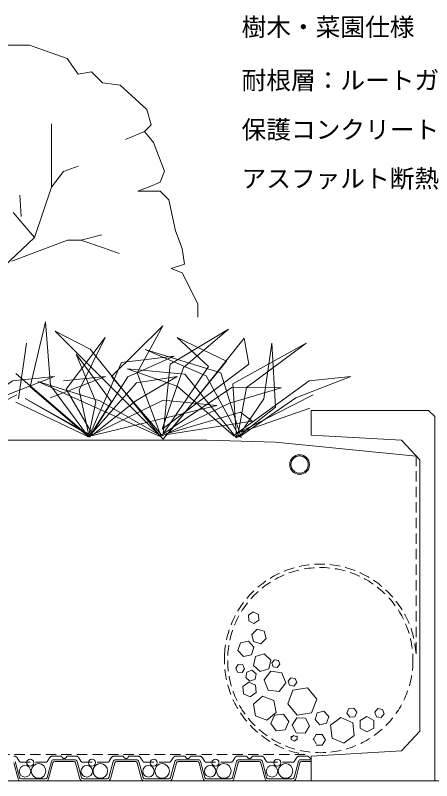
# Model space of a CAD drawing. Units: millimetres, scale not verified. Extents: x -1485 to 1485, y -1050 to 1050.
# Drawn here: x -456 to -119, y -248 to 372 of the extents above; entities that cross this region are included whole.
import ezdxf
from ezdxf.enums import TextEntityAlignment as Align

# ---------------------------------------------------------------- set-up
doc = ezdxf.new("R2010")
doc.units = ezdxf.units.MM
doc.header["$LTSCALE"] = 7
doc.linetypes.add('DASHED1', pattern=[1.8, 1.2, -0.6])
for name, color, linetype, lineweight in [('0-0_TLC', 4, 'Continuous', 18), ('0-4_KUTAI', 1, 'Continuous', 18), ('0-9_buhin', 1, 'Continuous', 18), ('0-A_FD-L', 8, 'Continuous', 18), ('0-B__1-C_', 7, 'Continuous', 9), ('0-C_GREEN', 4, 'Continuous', 18)]:
    doc.layers.add(name, color=color, linetype=linetype, lineweight=lineweight)
doc.layers.add('0-D_MOJI', color=7, linetype='Continuous')
doc.styles.add('ＭＳ ゴシック', font='')
doc.styles.get('ＭＳ ゴシック').set_extended_font_data('MS Gothic')

msp = doc.modelspace()

# ---------------------------------------------------------------- linework, layer by layer
at = {"layer": '0-0_TLC'}
for p, q in [((-121.665, 51.824), (-216.666, 51.824)), ((-216.666, 51.824), (-216.666, 31.824)), ((-121.665, 51.824), (-116.666, 46.825)), ((-143.642, 27.676), (-216.666, 31.825)), ((-128.666, 11.824), (-143.642, 27.676)), ((-128.666, 11.824), (-128.666, -208.176)), ((-128.666, -208.176), (-143.642, -224.027)), ((-143.642, -224.027), (-216.666, -228.176)), ((-216.666, -228.176), (-216.666, -248.176))]:
    msp.add_line(p, q, dxfattribs=at)
msp.add_lwpolyline([(-216.666, -248.176), (-116.666, -248.176), (-116.666, 46.825)], dxfattribs=at)
at = {"layer": '0-4_KUTAI'}
msp.add_lwpolyline([(-853.238, 27.624), (-301.3, 27.624), (-245.546, 26.075), (-131.841, 14.705)], dxfattribs=at)
at = {"layer": '0-9_buhin'}
for radius in [8, 7]:
    msp.add_circle((-226.13, 7.97), radius, dxfattribs=at)
at = {"layer": '0-A_FD-L', "color": 3, "linetype": 'DASHED1'}
for p, q in [((-131.841, 15.184), (-131.841, -145.394)), ((-221.663, -226.976), (-853.238, -226.976))]:
    msp.add_line(p, q, dxfattribs=at)
at = {"layer": '0-A_FD-L', "linetype": 'DASHED1'}
for p, q in [((-419.495, -228.176), (-425.968, -228.176)), ((-407.365, -228.176), (-413.838, -228.176)), ((-369.495, -228.176), (-375.968, -228.176)), ((-357.365, -228.176), (-363.838, -228.176)), ((-319.495, -228.176), (-325.968, -228.176)), ((-307.365, -228.176), (-313.838, -228.176)), ((-269.495, -228.176), (-275.968, -228.176)), ((-257.365, -228.176), (-263.838, -228.176)), ((-219.495, -228.176), (-225.968, -228.176)), ((-453.103, -232.448), (-454.792, -229.633)), ((-431.515, -233.176), (-451.817, -233.176)), ((-428.54, -229.633), (-430.229, -232.448)), ((-403.103, -232.448), (-404.792, -229.633)), ((-381.515, -233.176), (-401.817, -233.176)), ((-378.54, -229.633), (-380.229, -232.448)), ((-353.103, -232.448), (-354.792, -229.633)), ((-331.515, -233.176), (-351.817, -233.176)), ((-328.54, -229.633), (-330.229, -232.448)), ((-303.103, -232.448), (-304.792, -229.633)), ((-281.515, -233.176), (-301.817, -233.176)), ((-278.54, -229.633), (-280.229, -232.448)), ((-253.103, -232.448), (-254.792, -229.633)), ((-231.515, -233.176), (-251.817, -233.176)), ((-228.54, -229.633), (-230.229, -232.448))]:
    msp.add_line(p, q, dxfattribs=at)
at = {"layer": '0-A_FD-L'}
for p, q in [((-454.061, -246.694), (-457.519, -233.788)), ((-452.811, -245.564), (-456.269, -232.658)), ((-427.063, -232.658), (-430.521, -245.564)), ((-425.813, -233.788), (-429.271, -246.694)), ((-404.061, -246.694), (-407.519, -233.788)), ((-402.811, -245.564), (-406.269, -232.658)), ((-377.063, -232.658), (-380.521, -245.564)), ((-375.813, -233.788), (-379.271, -246.694)), ((-354.061, -246.694), (-357.519, -233.788)), ((-352.811, -245.564), (-356.269, -232.658)), ((-327.063, -232.658), (-330.521, -245.564)), ((-325.813, -233.788), (-329.271, -246.694)), ((-304.061, -246.694), (-307.519, -233.788)), ((-302.811, -245.564), (-306.269, -232.658)), ((-277.063, -232.658), (-280.521, -245.564)), ((-275.813, -233.788), (-279.271, -246.694)), ((-254.061, -246.694), (-257.519, -233.788)), ((-252.811, -245.564), (-256.269, -232.658)), ((-227.063, -232.658), (-230.521, -245.564)), ((-225.813, -233.788), (-229.271, -246.694)), ((-216.666, -231.176), (-225.132, -231.176)), ((-216.666, -232.676), (-224.364, -232.676)), ((-431.97, -246.676), (-451.362, -246.676)), ((-381.97, -246.676), (-401.362, -246.676)), ((-331.97, -246.676), (-351.362, -246.676)), ((-281.97, -246.676), (-301.362, -246.676)), ((-231.97, -246.676), (-251.362, -246.676)), ((-431.203, -248.176), (-452.129, -248.176)), ((-381.203, -248.176), (-402.129, -248.176)), ((-331.203, -248.176), (-352.129, -248.176)), ((-281.203, -248.176), (-302.129, -248.176)), ((-231.203, -248.176), (-252.129, -248.176))]:
    msp.add_line(p, q, dxfattribs=at)
at = {"layer": '0-A_FD-L', "color": 6}
msp.add_line((563.155, -248.176), (-853.238, -248.176), dxfattribs=at)
at = {"layer": '0-A_FD-L'}
for points in [[(-408.201, -231.176), (-416.666, -231.176), (-425.132, -231.176)], [(-408.968, -232.676), (-416.666, -232.676), (-424.364, -232.676)], [(-358.201, -231.176), (-366.666, -231.176), (-375.132, -231.176)], [(-358.968, -232.676), (-366.666, -232.676), (-374.364, -232.676)], [(-308.201, -231.176), (-316.666, -231.176), (-325.132, -231.176)], [(-308.968, -232.676), (-316.666, -232.676), (-324.364, -232.676)], [(-258.201, -231.176), (-266.666, -231.176), (-275.132, -231.176)], [(-258.968, -232.676), (-266.666, -232.676), (-274.364, -232.676)]]:
    msp.add_lwpolyline(points, dxfattribs=at)
at = {"layer": '0-A_FD-L', "color": 3, "linetype": 'DASHED1'}
msp.add_circle((-209.335, -150.476), 75, dxfattribs=at)
at = {"layer": '0-A_FD-L'}
for centre, radius in [((-444.218, -233.573), 2.82), ((-437.45, -240.277), 5.923), ((-394.218, -233.573), 2.82), ((-387.45, -240.277), 5.923), ((-344.218, -233.573), 2.82), ((-337.45, -240.277), 5.923), ((-294.218, -233.573), 2.82), ((-287.45, -240.277), 5.923), ((-244.218, -233.573), 2.82), ((-237.45, -240.277), 5.923), ((-448.449, -240.559), 4.654), ((-398.449, -240.559), 4.654), ((-348.449, -240.559), 4.654), ((-298.449, -240.559), 4.654), ((-248.449, -240.559), 4.654)]:
    msp.add_circle(centre, radius, dxfattribs=at)
at = {"layer": '0-A_FD-L', "color": 3, "linetype": 'DASHED1'}
for centre, radius, start, end in [((-209.335, -150.348), 77.653, 3.65779, 176.40304), ((-209.233, -150.228), 77.748, 176.49589, 260.80029)]:
    msp.add_arc(centre, radius, start, end, dxfattribs=at)
at = {"layer": '0-A_FD-L', "linetype": 'DASHED1'}
for centre, radius, start, end in [((-457.365, -231.176), 3, 30.96376, 90), ((-425.968, -231.176), 3, 90, 149.03624), ((-419.495, -229.176), 1, 19.47122, 90), ((-416.666, -228.176), 2, 199.47122, 270), ((-416.666, -228.176), 2, 270, 340.52878), ((-413.838, -229.176), 1, 90, 160.52878), ((-407.365, -231.176), 3, 30.96376, 90), ((-375.968, -231.176), 3, 90, 149.03624), ((-369.495, -229.176), 1, 19.47122, 90), ((-366.666, -228.176), 2, 199.47122, 270), ((-366.666, -228.176), 2, 270, 340.52878), ((-363.838, -229.176), 1, 90, 160.52878), ((-357.365, -231.176), 3, 30.96376, 90), ((-325.968, -231.176), 3, 90, 149.03624), ((-319.495, -229.176), 1, 19.47122, 90), ((-316.666, -228.176), 2, 199.47122, 270), ((-316.666, -228.176), 2, 270, 340.52878), ((-313.838, -229.176), 1, 90, 160.52878), ((-307.365, -231.176), 3, 30.96376, 90), ((-275.968, -231.176), 3, 90, 149.03624), ((-269.495, -229.176), 1, 19.47122, 90), ((-266.666, -228.176), 2, 199.47122, 270), ((-266.666, -228.176), 2, 270, 340.52878), ((-263.838, -229.176), 1, 90, 160.52878), ((-257.365, -231.176), 3, 30.96376, 90), ((-225.968, -231.176), 3, 90, 149.03624), ((-219.495, -229.176), 1, 19.47122, 90), ((-216.666, -228.176), 2, 199.47122, 270), ((-451.817, -231.676), 1.5, 210.96376, 270), ((-431.515, -231.676), 1.5, 270, 329.03624), ((-401.817, -231.676), 1.5, 210.96376, 270), ((-381.515, -231.676), 1.5, 270, 329.03624), ((-351.817, -231.676), 1.5, 210.96376, 270), ((-331.515, -231.676), 1.5, 270, 329.03624), ((-301.817, -231.676), 1.5, 210.96376, 270), ((-281.515, -231.676), 1.5, 270, 329.03624), ((-251.817, -231.676), 1.5, 210.96376, 270), ((-231.515, -231.676), 1.5, 270, 329.03624)]:
    msp.add_arc(centre, radius, start, end, dxfattribs=at)
at = {"layer": '0-A_FD-L'}
for centre, radius, start, end in [((-425.132, -233.176), 2, 90, 165), ((-424.364, -234.176), 1.5, 90, 165), ((-408.968, -234.176), 1.5, 15, 90), ((-408.201, -233.176), 2, 15, 90), ((-375.132, -233.176), 2, 90, 165), ((-374.364, -234.176), 1.5, 90, 165), ((-358.968, -234.176), 1.5, 15, 90), ((-358.201, -233.176), 2, 15, 90), ((-325.132, -233.176), 2, 90, 165), ((-324.364, -234.176), 1.5, 90, 165), ((-308.968, -234.176), 1.5, 15, 90), ((-308.201, -233.176), 2, 15, 90), ((-275.132, -233.176), 2, 90, 165), ((-274.364, -234.176), 1.5, 90, 165), ((-258.968, -234.176), 1.5, 15, 90), ((-258.201, -233.176), 2, 15, 90), ((-225.132, -233.176), 2, 90, 165), ((-224.364, -234.176), 1.5, 90, 165), ((-452.129, -246.176), 2, 195, 270), ((-451.362, -245.176), 1.5, 195, 270), ((-431.97, -245.176), 1.5, 270, 345), ((-431.203, -246.176), 2, 270, 345), ((-402.129, -246.176), 2, 195, 270), ((-401.362, -245.176), 1.5, 195, 270), ((-381.97, -245.176), 1.5, 270, 345), ((-381.203, -246.176), 2, 270, 345), ((-352.129, -246.176), 2, 195, 270), ((-351.362, -245.176), 1.5, 195, 270), ((-331.97, -245.176), 1.5, 270, 345), ((-331.203, -246.176), 2, 270, 345), ((-302.129, -246.176), 2, 195, 270), ((-301.362, -245.176), 1.5, 195, 270), ((-281.97, -245.176), 1.5, 270, 345), ((-281.203, -246.176), 2, 270, 345), ((-252.129, -246.176), 2, 195, 270), ((-251.362, -245.176), 1.5, 195, 270), ((-231.97, -245.176), 1.5, 270, 345), ((-231.203, -246.176), 2, 270, 345)]:
    msp.add_arc(centre, radius, start, end, dxfattribs=at)
at = {"layer": '0-B__1-C_'}
for p, q in [((-242.09, -153.862), (-243.216, -150.804)), ((-232.983, -212.093), (-232.816, -214.886)), ((-215.242, -214.068), (-212.739, -218.402)), ((-207.735, -219.402), (-212.739, -219.402))]:
    msp.add_line(p, q, dxfattribs=at)
for points in [[(-263.098, -120.763), (-259.205, -118.195), (-259.483, -113.539), (-263.654, -111.452), (-267.546, -114.02), (-267.268, -118.676)], [(-263.403, -135.498), (-257.565, -137.168), (-253.199, -132.946), (-254.673, -127.055), (-260.511, -125.386), (-264.877, -129.607)], [(-275.986, -142.714), (-271.606, -147.651), (-265.142, -146.326), (-263.056, -140.065), (-267.436, -135.128), (-273.901, -136.453)], [(-249.459, -150.395), (-254.88, -145.386), (-261.929, -147.577), (-263.556, -154.776), (-258.135, -159.785), (-251.086, -157.595)], [(-272.135, -154.359), (-275.708, -154.014), (-277.794, -156.936), (-276.306, -160.203), (-272.733, -160.548), (-270.647, -157.626)], [(-269.743, -164.488), (-266.407, -167.41), (-262.208, -165.981), (-261.346, -161.631), (-264.683, -158.709), (-268.881, -160.138)], [(-251.488, -174.713), (-242.73, -175.965), (-237.267, -169.007), (-240.561, -160.796), (-249.319, -159.544), (-254.782, -166.502)], [(-228.409, -168.702), (-229.66, -165.363), (-233.177, -164.777), (-235.444, -167.53), (-234.193, -170.869), (-230.675, -171.455)], [(-266.087, -180.203), (-261.208, -176.76), (-261.75, -170.813), (-267.171, -168.308), (-272.051, -171.751), (-271.509, -177.699)], [(-219.774, -172.915), (-231.48, -174.824), (-235.68, -185.917), (-228.173, -195.1), (-216.467, -193.19), (-212.268, -182.098)], [(-261.845, -195.686), (-252.67, -199.056), (-245.163, -192.795), (-246.832, -183.164), (-256.008, -179.793), (-263.514, -186.054)], [(-202.535, -196.102), (-206.4, -191.944), (-211.933, -193.213), (-213.601, -198.639), (-209.736, -202.797), (-204.203, -201.528)], [(-185.517, -196.793), (-181.429, -196.359), (-179.761, -192.603), (-182.18, -189.28), (-186.268, -189.713), (-187.936, -193.47)], [(-157.655, -194.104), (-158.934, -190.476), (-162.715, -189.77), (-165.218, -192.692), (-163.938, -196.32), (-160.157, -197.026)], [(-249.292, -201.793), (-244.967, -207.661), (-237.724, -206.85), (-234.805, -200.171), (-239.129, -194.304), (-246.372, -195.115)], [(-228.812, -209.53), (-221.722, -209.772), (-217.968, -203.752), (-221.304, -197.491), (-228.394, -197.249), (-232.149, -203.269)], [(-190.259, -217.877), (-181.848, -211.657), (-183.029, -201.263), (-192.621, -197.089), (-201.032, -203.309), (-199.851, -213.703)], [(-171.558, -208.688), (-166.135, -205.557), (-166.135, -199.296), (-171.558, -196.166), (-176.98, -199.296), (-176.98, -205.557)]]:
    msp.add_lwpolyline(points, close=True, dxfattribs=at)
for points in [[(-243.216, -150.804), (-246.428, -150.25), (-248.513, -152.754), (-247.387, -155.812)], [(-247.387, -155.812), (-244.175, -156.366), (-242.09, -153.862)], [(-207.735, -219.402), (-205.233, -215.068), (-207.735, -210.734), (-212.739, -210.734), (-215.242, -215.068)], [(-228.145, -212.805), (-230.647, -211.552), (-232.983, -213.093)], [(-232.816, -214.886), (-230.314, -216.139), (-227.978, -214.598), (-228.145, -211.805)]]:
    msp.add_lwpolyline(points, dxfattribs=at)
at = {"layer": '0-C_GREEN'}
for p, q in [((-466.138, 347.644), (-455.398, 347.644)), ((-455.398, 347.644), (-444.658, 347.644)), ((-444.658, 347.644), (-414.228, 336.904)), ((-414.228, 336.904), (-405.278, 324.374)), ((-405.278, 324.374), (-394.538, 326.164)), ((-394.538, 326.164), (-385.588, 317.214)), ((-385.588, 317.214), (-371.268, 315.424)), ((-371.268, 315.424), (-349.788, 295.734)), ((-349.788, 295.734), (-346.208, 283.204)), ((-426.925, 232.623), (-426.925, 284.053)), ((-346.208, 283.204), (-351.578, 277.834)), ((-351.578, 277.834), (-367.05, 271.403)), ((-351.578, 277.834), (-344.418, 268.884)), ((-344.418, 268.884), (-335.468, 245.614)), ((-417.282, 245.481), (-405.496, 249.767)), ((-426.925, 232.623), (-417.282, 245.481)), ((-335.468, 245.614), (-339.048, 236.664)), ((-339.048, 236.664), (-347.998, 233.084)), ((-440.854, 191.908), (-426.925, 232.623)), ((-347.998, 233.084), (-356.948, 229.504)), ((-356.948, 229.504), (-339.048, 229.504)), ((-339.048, 229.504), (-331.888, 222.344)), ((-451.569, 209.051), (-452.64, 226.195)), ((-331.888, 222.344), (-326.518, 197.283)), ((-440.854, 191.908), (-457.997, 212.266)), ((-403.353, 189.765), (-386.21, 194.051)), ((-326.518, 197.283), (-321.148, 182.963)), ((-465.498, 168.336), (-440.854, 191.908)), ((-459.069, 172.622), (-414.068, 189.765)), ((-414.068, 189.765), (-403.353, 189.765)), ((-403.353, 189.765), (-384.067, 183.336)), ((-384.067, 183.336), (-372.281, 179.051)), ((-321.148, 182.963), (-319.358, 170.433)), ((-319.358, 170.433), (-330.098, 166.853)), ((-330.098, 166.853), (-321.148, 163.273)), ((-321.148, 163.273), (-308.618, 138.213)), ((-308.618, 138.213), (-308.618, 127.473)), ((-447.242, 106.251), (-453.827, 61.097)), ((-271.094, 110.484), (-332.24, 33.346)), ((-325.185, 110.954), (-299.786, 87.437)), ((-267.331, 89.318), (-271.094, 110.484)), ((-338.355, 30.524), (-395.738, 101.547)), ((-407.027, 97.314), (-378.335, 58.745)), ((-391.035, 58.745), (-407.027, 97.314)), ((-396.209, 31.464), (-370.339, 90.729)), ((-337.414, 36.638), (-267.331, 89.318)), ((-336.473, 32.876), (-330.829, 89.318)), ((-299.786, 87.437), (-336.473, 32.876)), ((-455.944, 81.792), (-396.679, 30.994)), ((-357.64, 82.263), (-338.355, 31.464)), ((-320.011, 86.496), (-337.414, 36.638)), ((-319.07, 81.322), (-277.209, 29.583)), ((-289.908, 82.263), (-273.446, 29.583)), ((-438.07, 75.207), (-338.355, 30.524)), ((-387.742, 59.686), (-438.07, 75.207)), ((-383.273, 79.441), (-427.957, 62.038)), ((-417.139, 75.678), (-383.273, 79.441)), ((-365.165, 78.97), (-396.209, 30.053)), ((-337.885, 31.935), (-378.335, 79.441)), ((-325.185, 79.441), (-358.58, 59.686)), ((-358.11, 74.267), (-325.185, 79.441)), ((-274.857, 30.524), (-301.667, 79.911)), ((-397.149, 30.524), (-444.185, 70.974)), ((-427.723, 71.915), (-397.149, 30.524)), ((-393.387, 31.935), (-415.023, 69.093)), ((-395.268, 31.935), (-358.11, 74.267)), ((-338.355, 31.464), (-280.971, 70.504)), ((-279.09, 30.994), (-325.185, 71.445)), ((-277.209, 29.583), (-280.031, 73.326)), ((-269.212, 70.504), (-276.268, 30.053)), ((-404.675, 68.152), (-397.149, 32.876)), ((-229.232, 62.038), (-274.857, 30.524)), ((-455.767, 58.617), (-397.149, 30.524)), ((-397.149, 32.876), (-448.418, 61.567)), ((-395.212, 30.97), (-445.069, 59.662)), ((-293.201, 55.923), (-398.09, 30.524)), ((-397.149, 30.524), (-336.473, 60.156)), ((-397.149, 30.524), (-391.035, 58.745)), ((-378.335, 58.745), (-395.268, 31.935)), ((-358.58, 59.686), (-393.387, 31.935)), ((-337.885, 30.994), (-387.742, 59.686)), ((-282.853, 57.804), (-337.885, 30.994)), ((-336.473, 60.156), (-293.201, 55.923)), ((-255.102, 61.097), (-273.446, 34.287)), ((-332.24, 33.346), (-273.916, 50.279)), ((-276.268, 30.053), (-245.695, 54.512)), ((-273.916, 50.279), (-264.509, 43.223)), ((-273.446, 34.287), (-217.944, 53.571)), ((-264.509, 43.223), (-335.062, 31.935))]:
    msp.add_line(p, q, dxfattribs=at)
for points in [[(-444.185, 70.974), (-431.956, 123.654), (-427.723, 71.915)], [(-378.335, 79.441), (-336.944, 120.362), (-357.64, 82.263)], [(-395.738, 101.547), (-423.96, 116.128), (-336.473, 28.642)], [(-330.829, 89.318), (-283.794, 117.539), (-320.011, 86.496)], [(-415.023, 69.093), (-383.509, 110.954), (-404.675, 68.152)], [(-336.473, 28.642), (-285.205, 91.67), (-325.185, 110.954)], [(-280.031, 73.326), (-220.766, 106.251), (-269.212, 70.504)], [(-245.695, 54.512), (-248.517, 106.251), (-255.102, 61.097)], [(-301.667, 79.911), (-351.055, 101.077), (-289.908, 82.263)], [(-370.339, 90.729), (-327.537, 95.903), (-365.165, 78.97)], [(-325.185, 71.445), (-365.636, 85.555), (-319.07, 81.322)], [(-455.165, 64.389), (-518.193, 32.405), (-458.458, 75.678)], [(-458.458, 75.678), (-424.592, 79.441), (-469.276, 62.038)], [(-215.121, 64.389), (-278.149, 32.405), (-218.414, 75.678)], [(-218.414, 75.678), (-184.548, 79.441), (-229.232, 62.038)], [(-280.971, 70.504), (-240.991, 70.034), (-282.853, 57.804)]]:
    msp.add_lwpolyline(points, dxfattribs=at)

# ---------------------------------------------------------------- texts
at = {"layer": '0-D_MOJI', "style": 'ＭＳ ゴシック'}
for s, p in [('樹木・菜園仕様\u3000FD-LCV', (-273.084, 350.737)), ('耐根層：ルートガードD t1.0', (-273.084, 307.616)), ('保護コンクリート', (-273.084, 267.616)), ('アスファルト断熱防水', (-273.084, 227.971))]:
    msp.add_text(s, height=14.66, dxfattribs=at).set_placement(p, align=Align.BOTTOM_LEFT)

doc.saveas('drawing.dxf')
